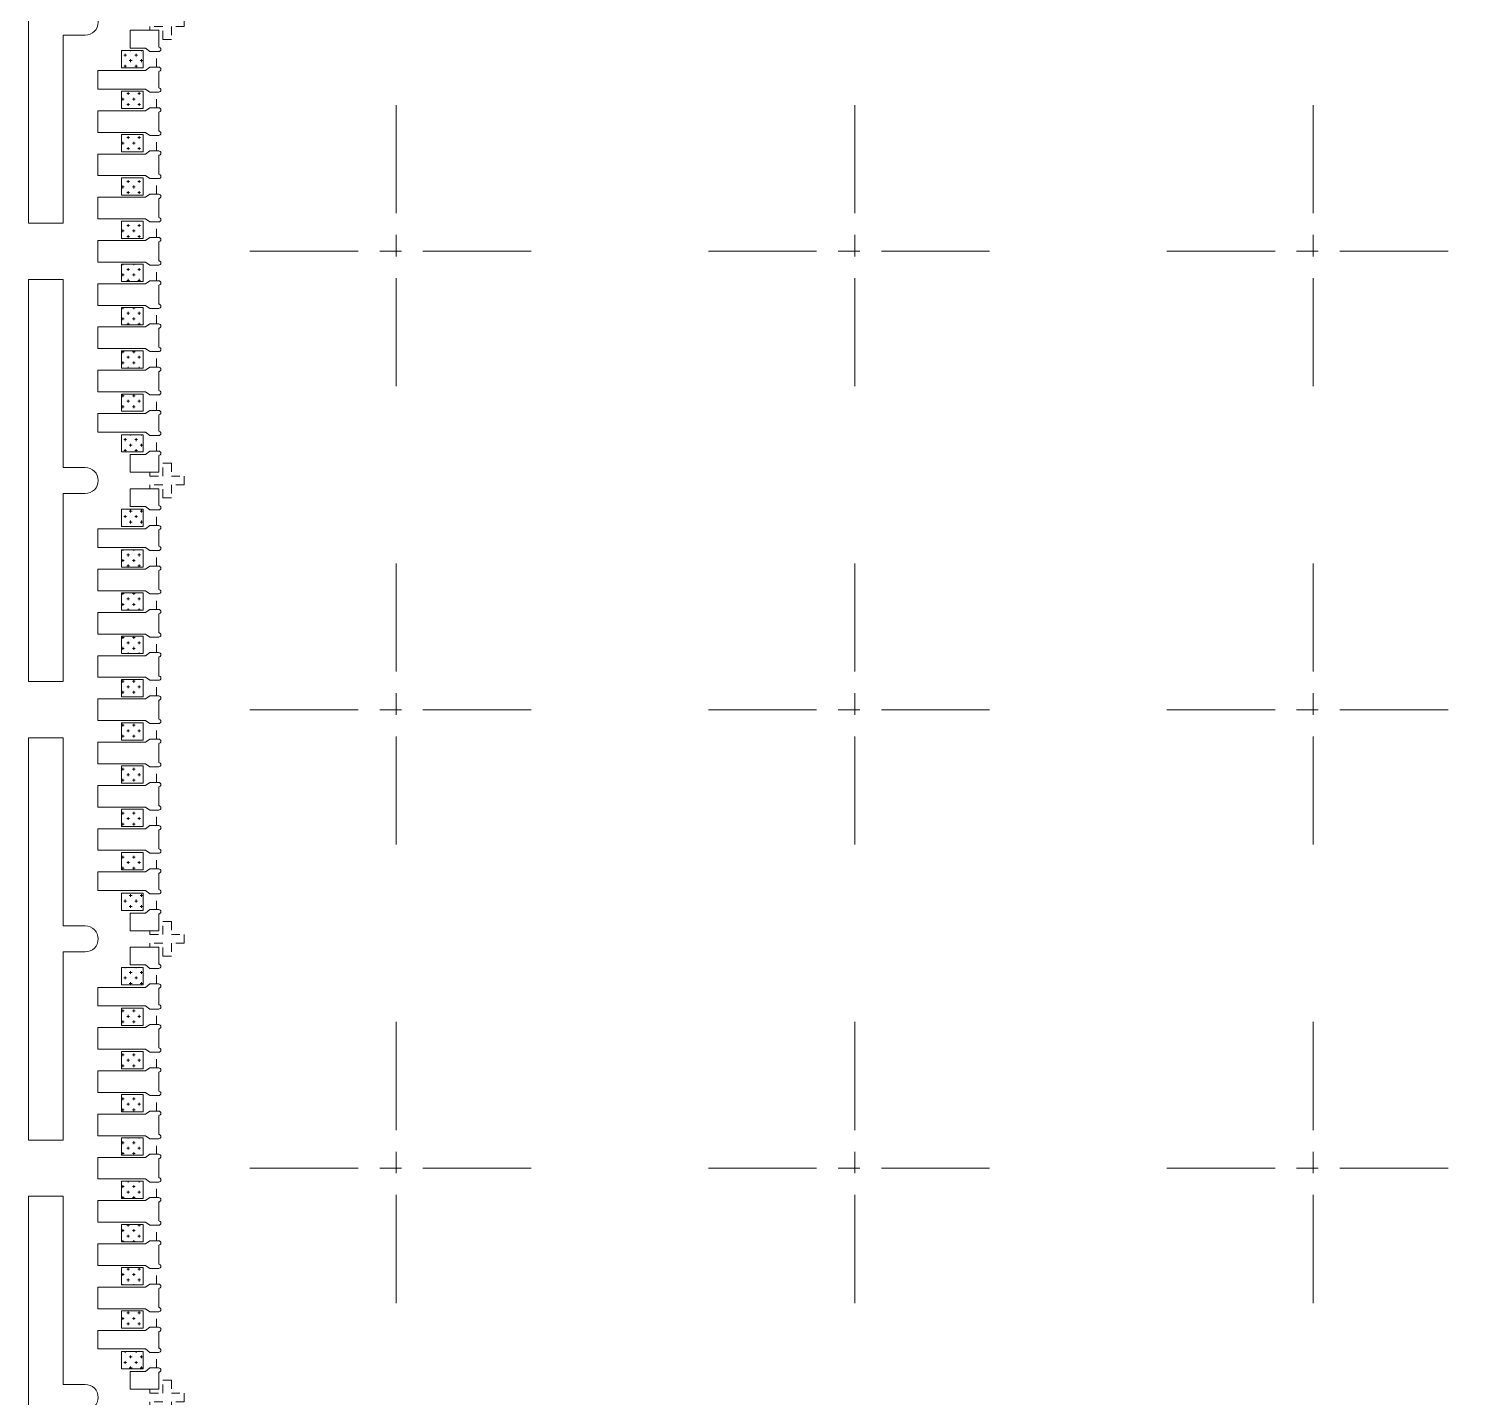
# Model space of a CAD drawing. Header units: millimetres. Extents: x 4859 to 4983, y 1620 to 1771.
# Drawn here: x 4888.8 to 4905.34, y 1725.92 to 1741.75 of the extents above; entities that cross this region are included whole.
import ezdxf

# ---------------------------------------------------------------- set-up
doc = ezdxf.new("R2010")
doc.units = ezdxf.units.MM
doc.linetypes.add('CENTER', pattern=[2, 1.25, -0.25, 0.25, -0.25])
doc.linetypes.add('HIDDEN', pattern=[0.375, 0.25, -0.125])
for name, color, linetype in [('1D', 4, 'Continuous'), ('2D', 4, 'Continuous'), ('PLATING', 3, 'Continuous'), ('中心线', 1, 'CENTER')]:
    doc.layers.add(name, color=color, linetype=linetype)
pattern_1 = [(0, (-4196.66482, -1663.62), (0.0635, 0.0635), [0.03175, -0.09525]), (90, (-4196.64895, -1663.63588), (-0.0635, 0.0635), [0.03175, -0.09525])]
pattern_2 = [(0, (-4198.41482, -1663.62), (0.0635, 0.0635), [0.03175, -0.09525]), (90, (-4198.39895, -1663.63588), (-0.0635, 0.0635), [0.03175, -0.09525])]

msp = doc.modelspace()

# ---------------------------------------------------------------- hatches: boundary and pattern name
at = {"layer": 'PLATING', "lineweight": 5}
h = msp.add_hatch(dxfattribs=at)
h.set_pattern_fill('CROSS', color=3, scale=0.01)
h.set_pattern_definition(pattern_2)
h.paths.add_polyline_path([(4890.1207, 1741.4929), (4890.1207, 1741.2929), (4889.8707, 1741.2929), (4889.8707, 1741.4929)])
h = msp.add_hatch(dxfattribs=at)
h.set_pattern_fill('CROSS', color=3, scale=0.01)
h.set_pattern_definition(pattern_1)
h.paths.add_polyline_path([(4890.1207, 1741.0229), (4890.1207, 1740.8229), (4889.8707, 1740.8229), (4889.8707, 1741.0229)])
h = msp.add_hatch(dxfattribs=at)
h.set_pattern_fill('CROSS', color=3, scale=0.01)
h.set_pattern_definition(pattern_1)
h.paths.add_polyline_path([(4890.1207, 1740.5229), (4890.1207, 1740.3229), (4889.8707, 1740.3229), (4889.8707, 1740.5229)])
h = msp.add_hatch(dxfattribs=at)
h.set_pattern_fill('CROSS', color=3, scale=0.01)
h.set_pattern_definition(pattern_1)
h.paths.add_polyline_path([(4890.1207, 1740.0229), (4890.1207, 1739.8229), (4889.8707, 1739.8229), (4889.8707, 1740.0229)])
h = msp.add_hatch(dxfattribs=at)
h.set_pattern_fill('CROSS', color=3, scale=0.01)
h.set_pattern_definition(pattern_1)
h.paths.add_polyline_path([(4890.1207, 1739.5229), (4890.1207, 1739.3229), (4889.8707, 1739.3229), (4889.8707, 1739.5229)])
h = msp.add_hatch(dxfattribs=at)
h.set_pattern_fill('CROSS', color=3, scale=0.01)
h.set_pattern_definition(pattern_1)
h.paths.add_polyline_path([(4890.1207, 1739.0229), (4890.1207, 1738.8229), (4889.8707, 1738.8229), (4889.8707, 1739.0229)])
h = msp.add_hatch(dxfattribs=at)
h.set_pattern_fill('CROSS', color=3, scale=0.01)
h.set_pattern_definition(pattern_1)
h.paths.add_polyline_path([(4890.1207, 1738.5229), (4890.1207, 1738.3229), (4889.8707, 1738.3229), (4889.8707, 1738.5229)])
h = msp.add_hatch(dxfattribs=at)
h.set_pattern_fill('CROSS', color=3, scale=0.01)
h.set_pattern_definition(pattern_1)
h.paths.add_polyline_path([(4890.1207, 1738.0229), (4890.1207, 1737.8229), (4889.8707, 1737.8229), (4889.8707, 1738.0229)])
h = msp.add_hatch(dxfattribs=at)
h.set_pattern_fill('CROSS', color=3, scale=0.01)
h.set_pattern_definition(pattern_1)
h.paths.add_polyline_path([(4890.1207, 1737.5229), (4890.1207, 1737.3229), (4889.8707, 1737.3229), (4889.8707, 1737.5229)])
h = msp.add_hatch(dxfattribs=at)
h.set_pattern_fill('CROSS', color=3, scale=0.01)
h.set_pattern_definition(pattern_2)
h.paths.add_polyline_path([(4889.8707, 1736.8529), (4889.8707, 1737.0529), (4890.1207, 1737.0529), (4890.1207, 1736.8529)])
h = msp.add_hatch(dxfattribs=at)
h.set_pattern_fill('CROSS', color=3, scale=0.01)
h.set_pattern_definition(pattern_2)
h.paths.add_polyline_path([(4890.1207, 1736.1929), (4890.1207, 1735.9929), (4889.8707, 1735.9929), (4889.8707, 1736.1929)])
h = msp.add_hatch(dxfattribs=at)
h.set_pattern_fill('CROSS', color=3, scale=0.01)
h.set_pattern_definition(pattern_1)
h.paths.add_polyline_path([(4890.1207, 1735.7229), (4890.1207, 1735.5229), (4889.8707, 1735.5229), (4889.8707, 1735.7229)])
h = msp.add_hatch(dxfattribs=at)
h.set_pattern_fill('CROSS', color=3, scale=0.01)
h.set_pattern_definition(pattern_1)
h.paths.add_polyline_path([(4890.1207, 1735.2229), (4890.1207, 1735.0229), (4889.8707, 1735.0229), (4889.8707, 1735.2229)])
h = msp.add_hatch(dxfattribs=at)
h.set_pattern_fill('CROSS', color=3, scale=0.01)
h.set_pattern_definition(pattern_1)
h.paths.add_polyline_path([(4890.1207, 1734.7229), (4890.1207, 1734.5229), (4889.8707, 1734.5229), (4889.8707, 1734.7229)])
h = msp.add_hatch(dxfattribs=at)
h.set_pattern_fill('CROSS', color=3, scale=0.01)
h.set_pattern_definition(pattern_1)
h.paths.add_polyline_path([(4890.1207, 1734.2229), (4890.1207, 1734.0229), (4889.8707, 1734.0229), (4889.8707, 1734.2229)])
h = msp.add_hatch(dxfattribs=at)
h.set_pattern_fill('CROSS', color=3, scale=0.01)
h.set_pattern_definition(pattern_1)
h.paths.add_polyline_path([(4890.1207, 1733.7229), (4890.1207, 1733.5229), (4889.8707, 1733.5229), (4889.8707, 1733.7229)])
h = msp.add_hatch(dxfattribs=at)
h.set_pattern_fill('CROSS', color=3, scale=0.01)
h.set_pattern_definition(pattern_1)
h.paths.add_polyline_path([(4890.1207, 1733.2229), (4890.1207, 1733.0229), (4889.8707, 1733.0229), (4889.8707, 1733.2229)])
h = msp.add_hatch(dxfattribs=at)
h.set_pattern_fill('CROSS', color=3, scale=0.01)
h.set_pattern_definition(pattern_1)
h.paths.add_polyline_path([(4890.1207, 1732.7229), (4890.1207, 1732.5229), (4889.8707, 1732.5229), (4889.8707, 1732.7229)])
h = msp.add_hatch(dxfattribs=at)
h.set_pattern_fill('CROSS', color=3, scale=0.01)
h.set_pattern_definition(pattern_1)
h.paths.add_polyline_path([(4890.1207, 1732.2229), (4890.1207, 1732.0229), (4889.8707, 1732.0229), (4889.8707, 1732.2229)])
h = msp.add_hatch(dxfattribs=at)
h.set_pattern_fill('CROSS', color=3, scale=0.01)
h.set_pattern_definition(pattern_2)
h.paths.add_polyline_path([(4889.8707, 1731.5529), (4889.8707, 1731.7529), (4890.1207, 1731.7529), (4890.1207, 1731.5529)])
h = msp.add_hatch(dxfattribs=at)
h.set_pattern_fill('CROSS', color=3, scale=0.01)
h.set_pattern_definition(pattern_2)
h.paths.add_polyline_path([(4890.1207, 1730.8929), (4890.1207, 1730.6929), (4889.8707, 1730.6929), (4889.8707, 1730.8929)])
h = msp.add_hatch(dxfattribs=at)
h.set_pattern_fill('CROSS', color=3, scale=0.01)
h.set_pattern_definition(pattern_1)
h.paths.add_polyline_path([(4890.1207, 1730.4229), (4890.1207, 1730.2229), (4889.8707, 1730.2229), (4889.8707, 1730.4229)])
h = msp.add_hatch(dxfattribs=at)
h.set_pattern_fill('CROSS', color=3, scale=0.01)
h.set_pattern_definition(pattern_1)
h.paths.add_polyline_path([(4890.1207, 1729.9229), (4890.1207, 1729.7229), (4889.8707, 1729.7229), (4889.8707, 1729.9229)])
h = msp.add_hatch(dxfattribs=at)
h.set_pattern_fill('CROSS', color=3, scale=0.01)
h.set_pattern_definition(pattern_1)
h.paths.add_polyline_path([(4890.1207, 1729.4229), (4890.1207, 1729.2229), (4889.8707, 1729.2229), (4889.8707, 1729.4229)])
h = msp.add_hatch(dxfattribs=at)
h.set_pattern_fill('CROSS', color=3, scale=0.01)
h.set_pattern_definition(pattern_1)
h.paths.add_polyline_path([(4890.1207, 1728.9229), (4890.1207, 1728.7229), (4889.8707, 1728.7229), (4889.8707, 1728.9229)])
h = msp.add_hatch(dxfattribs=at)
h.set_pattern_fill('CROSS', color=3, scale=0.01)
h.set_pattern_definition(pattern_1)
h.paths.add_polyline_path([(4890.1207, 1728.4229), (4890.1207, 1728.2229), (4889.8707, 1728.2229), (4889.8707, 1728.4229)])
h = msp.add_hatch(dxfattribs=at)
h.set_pattern_fill('CROSS', color=3, scale=0.01)
h.set_pattern_definition(pattern_1)
h.paths.add_polyline_path([(4890.1207, 1727.9229), (4890.1207, 1727.7229), (4889.8707, 1727.7229), (4889.8707, 1727.9229)])
h = msp.add_hatch(dxfattribs=at)
h.set_pattern_fill('CROSS', color=3, scale=0.01)
h.set_pattern_definition(pattern_1)
h.paths.add_polyline_path([(4890.1207, 1727.4229), (4890.1207, 1727.2229), (4889.8707, 1727.2229), (4889.8707, 1727.4229)])
h = msp.add_hatch(dxfattribs=at)
h.set_pattern_fill('CROSS', color=3, scale=0.01)
h.set_pattern_definition(pattern_1)
h.paths.add_polyline_path([(4890.1207, 1726.9229), (4890.1207, 1726.7229), (4889.8707, 1726.7229), (4889.8707, 1726.9229)])
h = msp.add_hatch(dxfattribs=at)
h.set_pattern_fill('CROSS', color=3, scale=0.01)
h.set_pattern_definition(pattern_2)
h.paths.add_polyline_path([(4889.8707, 1726.2529), (4889.8707, 1726.4529), (4890.1207, 1726.4529), (4890.1207, 1726.2529)])

# ---------------------------------------------------------------- linework, layer by layer
at = {"lineweight": 5}
for p, q in [((4889.9707, 1741.7279), (4889.9707, 1741.5229)), ((4890.1457, 1741.5229), (4889.9707, 1741.5229)), ((4890.1957, 1741.4829), (4890.1457, 1741.5229)), ((4890.3007, 1741.4829), (4890.1957, 1741.4829)), ((4889.5957, 1741.2629), (4889.5957, 1741.0479)), ((4890.1457, 1741.2629), (4889.5957, 1741.2629)), ((4890.1957, 1741.3029), (4890.1457, 1741.2629)), ((4890.3007, 1741.3029), (4890.1957, 1741.3029)), ((4890.1457, 1741.0479), (4889.5957, 1741.0479)), ((4890.1957, 1741.0129), (4890.1457, 1741.0479)), ((4890.3007, 1741.0129), (4890.1957, 1741.0129)), ((4889.5957, 1740.7979), (4889.5957, 1740.5479)), ((4890.1457, 1740.7979), (4889.5957, 1740.7979)), ((4890.1957, 1740.8329), (4890.1457, 1740.7979)), ((4890.3007, 1740.8329), (4890.1957, 1740.8329)), ((4890.1457, 1740.5479), (4889.5957, 1740.5479)), ((4890.1957, 1740.5129), (4890.1457, 1740.5479)), ((4890.3007, 1740.5129), (4890.1957, 1740.5129)), ((4889.5957, 1740.2979), (4889.5957, 1740.0479)), ((4890.1457, 1740.2979), (4889.5957, 1740.2979)), ((4890.1957, 1740.3329), (4890.1457, 1740.2979)), ((4890.3007, 1740.3329), (4890.1957, 1740.3329)), ((4890.1457, 1740.0479), (4889.5957, 1740.0479)), ((4890.1957, 1740.0129), (4890.1457, 1740.0479)), ((4890.3007, 1740.0129), (4890.1957, 1740.0129)), ((4889.5957, 1739.7979), (4889.5957, 1739.5479)), ((4890.1457, 1739.7979), (4889.5957, 1739.7979)), ((4890.1957, 1739.8329), (4890.1457, 1739.7979)), ((4890.3007, 1739.8329), (4890.1957, 1739.8329)), ((4890.1457, 1739.5479), (4889.5957, 1739.5479)), ((4890.1957, 1739.5129), (4890.1457, 1739.5479)), ((4890.3007, 1739.5129), (4890.1957, 1739.5129)), ((4889.5957, 1739.2979), (4889.5957, 1739.0479)), ((4890.1457, 1739.2979), (4889.5957, 1739.2979)), ((4890.1957, 1739.3329), (4890.1457, 1739.2979)), ((4890.3007, 1739.3329), (4890.1957, 1739.3329)), ((4890.1457, 1739.0479), (4889.5957, 1739.0479)), ((4890.1957, 1739.0129), (4890.1457, 1739.0479)), ((4890.3007, 1739.0129), (4890.1957, 1739.0129)), ((4889.5957, 1738.7979), (4889.5957, 1738.5479)), ((4890.1457, 1738.7979), (4889.5957, 1738.7979)), ((4890.1957, 1738.8329), (4890.1457, 1738.7979)), ((4890.3007, 1738.8329), (4890.1957, 1738.8329)), ((4890.1457, 1738.5479), (4889.5957, 1738.5479)), ((4890.1957, 1738.5129), (4890.1457, 1738.5479)), ((4890.3007, 1738.5129), (4890.1957, 1738.5129)), ((4889.5957, 1738.2979), (4889.5957, 1738.0479)), ((4890.1457, 1738.2979), (4889.5957, 1738.2979)), ((4890.1957, 1738.3329), (4890.1457, 1738.2979)), ((4890.3007, 1738.3329), (4890.1957, 1738.3329)), ((4890.1457, 1738.0479), (4889.5957, 1738.0479)), ((4890.1957, 1738.0129), (4890.1457, 1738.0479)), ((4890.3007, 1738.0129), (4890.1957, 1738.0129)), ((4889.5957, 1737.7979), (4889.5957, 1737.5479)), ((4890.1457, 1737.7979), (4889.5957, 1737.7979)), ((4890.1957, 1737.8329), (4890.1457, 1737.7979)), ((4890.3007, 1737.8329), (4890.1957, 1737.8329)), ((4890.1457, 1737.5479), (4889.5957, 1737.5479)), ((4890.1957, 1737.5129), (4890.1457, 1737.5479)), ((4890.3007, 1737.5129), (4890.1957, 1737.5129)), ((4889.5957, 1737.2979), (4889.5957, 1737.0829)), ((4890.1457, 1737.2979), (4889.5957, 1737.2979)), ((4890.1957, 1737.3329), (4890.1457, 1737.2979)), ((4890.3007, 1737.3329), (4890.1957, 1737.3329)), ((4890.1457, 1737.0829), (4889.5957, 1737.0829)), ((4890.1957, 1737.0429), (4890.1457, 1737.0829)), ((4890.3007, 1737.0429), (4890.1957, 1737.0429)), ((4889.9707, 1736.6179), (4889.9707, 1736.8229)), ((4890.1457, 1736.8229), (4889.9707, 1736.8229)), ((4890.1957, 1736.8629), (4890.1457, 1736.8229)), ((4890.3007, 1736.8629), (4890.1957, 1736.8629)), ((4889.9707, 1736.4279), (4889.9707, 1736.2229)), ((4890.1457, 1736.2229), (4889.9707, 1736.2229)), ((4890.1957, 1736.1829), (4890.1457, 1736.2229)), ((4890.3007, 1736.1829), (4890.1957, 1736.1829)), ((4889.5957, 1735.9629), (4889.5957, 1735.7479)), ((4890.1457, 1735.9629), (4889.5957, 1735.9629)), ((4890.1957, 1736.0029), (4890.1457, 1735.9629)), ((4890.3007, 1736.0029), (4890.1957, 1736.0029)), ((4890.1457, 1735.7479), (4889.5957, 1735.7479)), ((4890.1957, 1735.7129), (4890.1457, 1735.7479)), ((4890.3007, 1735.7129), (4890.1957, 1735.7129)), ((4889.5957, 1735.4979), (4889.5957, 1735.2479)), ((4890.1457, 1735.4979), (4889.5957, 1735.4979)), ((4890.1957, 1735.5329), (4890.1457, 1735.4979)), ((4890.3007, 1735.5329), (4890.1957, 1735.5329)), ((4890.1457, 1735.2479), (4889.5957, 1735.2479)), ((4890.1957, 1735.2129), (4890.1457, 1735.2479)), ((4890.3007, 1735.2129), (4890.1957, 1735.2129)), ((4889.5957, 1734.9979), (4889.5957, 1734.7479)), ((4890.1457, 1734.9979), (4889.5957, 1734.9979)), ((4890.1957, 1735.0329), (4890.1457, 1734.9979)), ((4890.3007, 1735.0329), (4890.1957, 1735.0329)), ((4890.1457, 1734.7479), (4889.5957, 1734.7479)), ((4890.1957, 1734.7129), (4890.1457, 1734.7479)), ((4890.3007, 1734.7129), (4890.1957, 1734.7129)), ((4889.5957, 1734.4979), (4889.5957, 1734.2479)), ((4890.1457, 1734.4979), (4889.5957, 1734.4979)), ((4890.1957, 1734.5329), (4890.1457, 1734.4979)), ((4890.3007, 1734.5329), (4890.1957, 1734.5329)), ((4890.1457, 1734.2479), (4889.5957, 1734.2479)), ((4890.1957, 1734.2129), (4890.1457, 1734.2479)), ((4890.3007, 1734.2129), (4890.1957, 1734.2129)), ((4889.5957, 1733.9979), (4889.5957, 1733.7479)), ((4890.1457, 1733.9979), (4889.5957, 1733.9979)), ((4890.1957, 1734.0329), (4890.1457, 1733.9979)), ((4890.3007, 1734.0329), (4890.1957, 1734.0329)), ((4890.1457, 1733.7479), (4889.5957, 1733.7479)), ((4890.1957, 1733.7129), (4890.1457, 1733.7479)), ((4890.3007, 1733.7129), (4890.1957, 1733.7129)), ((4889.5957, 1733.4979), (4889.5957, 1733.2479)), ((4890.1457, 1733.4979), (4889.5957, 1733.4979)), ((4890.1957, 1733.5329), (4890.1457, 1733.4979)), ((4890.3007, 1733.5329), (4890.1957, 1733.5329)), ((4890.1457, 1733.2479), (4889.5957, 1733.2479)), ((4890.1957, 1733.2129), (4890.1457, 1733.2479)), ((4890.3007, 1733.2129), (4890.1957, 1733.2129)), ((4889.5957, 1732.9979), (4889.5957, 1732.7479)), ((4890.1457, 1732.9979), (4889.5957, 1732.9979)), ((4890.1957, 1733.0329), (4890.1457, 1732.9979)), ((4890.3007, 1733.0329), (4890.1957, 1733.0329)), ((4890.1457, 1732.7479), (4889.5957, 1732.7479)), ((4890.1957, 1732.7129), (4890.1457, 1732.7479)), ((4890.3007, 1732.7129), (4890.1957, 1732.7129)), ((4889.5957, 1732.4979), (4889.5957, 1732.2479)), ((4890.1457, 1732.4979), (4889.5957, 1732.4979)), ((4890.1957, 1732.5329), (4890.1457, 1732.4979)), ((4890.3007, 1732.5329), (4890.1957, 1732.5329)), ((4890.1457, 1732.2479), (4889.5957, 1732.2479)), ((4890.1957, 1732.2129), (4890.1457, 1732.2479)), ((4890.3007, 1732.2129), (4890.1957, 1732.2129)), ((4889.5957, 1731.9979), (4889.5957, 1731.7829)), ((4890.1457, 1731.9979), (4889.5957, 1731.9979)), ((4890.1957, 1732.0329), (4890.1457, 1731.9979)), ((4890.3007, 1732.0329), (4890.1957, 1732.0329)), ((4890.1457, 1731.7829), (4889.5957, 1731.7829)), ((4890.1957, 1731.7429), (4890.1457, 1731.7829)), ((4890.3007, 1731.7429), (4890.1957, 1731.7429)), ((4889.9707, 1731.3179), (4889.9707, 1731.5229)), ((4890.1457, 1731.5229), (4889.9707, 1731.5229)), ((4890.1957, 1731.5629), (4890.1457, 1731.5229)), ((4890.3007, 1731.5629), (4890.1957, 1731.5629)), ((4889.9707, 1731.1279), (4889.9707, 1730.9229)), ((4890.1457, 1730.9229), (4889.9707, 1730.9229)), ((4890.1957, 1730.8829), (4890.1457, 1730.9229)), ((4890.3007, 1730.8829), (4890.1957, 1730.8829)), ((4889.5957, 1730.6629), (4889.5957, 1730.4479)), ((4890.1457, 1730.6629), (4889.5957, 1730.6629)), ((4890.1957, 1730.7029), (4890.1457, 1730.6629)), ((4890.3007, 1730.7029), (4890.1957, 1730.7029)), ((4890.1457, 1730.4479), (4889.5957, 1730.4479)), ((4890.1957, 1730.4129), (4890.1457, 1730.4479)), ((4890.3007, 1730.4129), (4890.1957, 1730.4129)), ((4889.5957, 1730.1979), (4889.5957, 1729.9479)), ((4890.1457, 1730.1979), (4889.5957, 1730.1979)), ((4890.1957, 1730.2329), (4890.1457, 1730.1979)), ((4890.3007, 1730.2329), (4890.1957, 1730.2329)), ((4890.1457, 1729.9479), (4889.5957, 1729.9479)), ((4890.1957, 1729.9129), (4890.1457, 1729.9479)), ((4890.3007, 1729.9129), (4890.1957, 1729.9129)), ((4889.5957, 1729.6979), (4889.5957, 1729.4479)), ((4890.1457, 1729.6979), (4889.5957, 1729.6979)), ((4890.1957, 1729.7329), (4890.1457, 1729.6979)), ((4890.3007, 1729.7329), (4890.1957, 1729.7329)), ((4890.1457, 1729.4479), (4889.5957, 1729.4479)), ((4890.1957, 1729.4129), (4890.1457, 1729.4479)), ((4890.3007, 1729.4129), (4890.1957, 1729.4129)), ((4889.5957, 1729.1979), (4889.5957, 1728.9479)), ((4890.1457, 1729.1979), (4889.5957, 1729.1979)), ((4890.1957, 1729.2329), (4890.1457, 1729.1979)), ((4890.3007, 1729.2329), (4890.1957, 1729.2329)), ((4890.1457, 1728.9479), (4889.5957, 1728.9479)), ((4890.1957, 1728.9129), (4890.1457, 1728.9479)), ((4890.3007, 1728.9129), (4890.1957, 1728.9129)), ((4889.5957, 1728.6979), (4889.5957, 1728.4479)), ((4890.1457, 1728.6979), (4889.5957, 1728.6979)), ((4890.1957, 1728.7329), (4890.1457, 1728.6979)), ((4890.3007, 1728.7329), (4890.1957, 1728.7329)), ((4890.1457, 1728.4479), (4889.5957, 1728.4479)), ((4890.1957, 1728.4129), (4890.1457, 1728.4479)), ((4890.3007, 1728.4129), (4890.1957, 1728.4129)), ((4889.5957, 1728.1979), (4889.5957, 1727.9479)), ((4890.1457, 1728.1979), (4889.5957, 1728.1979)), ((4890.1957, 1728.2329), (4890.1457, 1728.1979)), ((4890.3007, 1728.2329), (4890.1957, 1728.2329)), ((4890.1457, 1727.9479), (4889.5957, 1727.9479)), ((4890.1957, 1727.9129), (4890.1457, 1727.9479)), ((4890.3007, 1727.9129), (4890.1957, 1727.9129)), ((4889.5957, 1727.6979), (4889.5957, 1727.4479)), ((4890.1457, 1727.6979), (4889.5957, 1727.6979)), ((4890.1957, 1727.7329), (4890.1457, 1727.6979)), ((4890.3007, 1727.7329), (4890.1957, 1727.7329)), ((4890.1457, 1727.4479), (4889.5957, 1727.4479)), ((4890.1957, 1727.4129), (4890.1457, 1727.4479)), ((4890.3007, 1727.4129), (4890.1957, 1727.4129)), ((4889.5957, 1727.1979), (4889.5957, 1726.9479)), ((4890.1457, 1727.1979), (4889.5957, 1727.1979)), ((4890.1957, 1727.2329), (4890.1457, 1727.1979)), ((4890.3007, 1727.2329), (4890.1957, 1727.2329)), ((4890.1457, 1726.9479), (4889.5957, 1726.9479)), ((4890.1957, 1726.9129), (4890.1457, 1726.9479)), ((4890.3007, 1726.9129), (4890.1957, 1726.9129)), ((4889.5957, 1726.6979), (4889.5957, 1726.4829)), ((4890.1457, 1726.6979), (4889.5957, 1726.6979)), ((4890.1957, 1726.7329), (4890.1457, 1726.6979)), ((4890.3007, 1726.7329), (4890.1957, 1726.7329)), ((4890.1457, 1726.4829), (4889.5957, 1726.4829)), ((4890.1957, 1726.4429), (4890.1457, 1726.4829)), ((4890.3007, 1726.4429), (4890.1957, 1726.4429)), ((4889.9707, 1726.0179), (4889.9707, 1726.2229)), ((4890.1457, 1726.2229), (4889.9707, 1726.2229)), ((4890.1957, 1726.2629), (4890.1457, 1726.2229)), ((4890.3007, 1726.2629), (4890.1957, 1726.2629))]:
    msp.add_line(p, q, dxfattribs=at)
for points in [[(4889.4507, 1741.6729, 1), (4889.4507, 1741.9729), (4889.1957, 1741.9729), (4889.1957, 1744.1479), (4888.7957, 1744.1479), (4888.7957, 1739.4979), (4889.1957, 1739.4979), (4889.1957, 1741.6729)], [(4889.4507, 1736.3729, 1), (4889.4507, 1736.6729), (4889.1957, 1736.6729), (4889.1957, 1738.8479), (4888.7957, 1738.8479), (4888.7957, 1734.1979), (4889.1957, 1734.1979), (4889.1957, 1736.3729)], [(4889.4507, 1731.0729, 1), (4889.4507, 1731.3729), (4889.1957, 1731.3729), (4889.1957, 1733.5479), (4888.7957, 1733.5479), (4888.7957, 1728.8979), (4889.1957, 1728.8979), (4889.1957, 1731.0729)], [(4889.4507, 1725.7729, 1), (4889.4507, 1726.0729), (4889.1957, 1726.0729), (4889.1957, 1728.2479), (4888.7957, 1728.2479), (4888.7957, 1723.5979), (4889.1957, 1723.5979), (4889.1957, 1725.7729)]]:
    msp.add_lwpolyline(points, format="xyb", close=True, dxfattribs=at)
for points in [[(4890.3007, 1741.5329), (4890.3007, 1741.7279), (4889.9707, 1741.7279)], [(4890.3007, 1741.0629), (4890.3007, 1741.2529)], [(4890.3007, 1740.5629), (4890.3007, 1740.7829)], [(4890.3007, 1740.0629), (4890.3007, 1740.2829)], [(4890.3007, 1739.5629), (4890.3007, 1739.7829)], [(4890.3007, 1739.0629), (4890.3007, 1739.2829)], [(4890.3007, 1738.5629), (4890.3007, 1738.7829)], [(4890.3007, 1738.0629), (4890.3007, 1738.2829)], [(4890.3007, 1737.5629), (4890.3007, 1737.7829)], [(4890.3007, 1737.0929), (4890.3007, 1737.2829)], [(4889.9707, 1736.6179), (4890.3007, 1736.6179), (4890.3007, 1736.8129)], [(4890.3007, 1736.2329), (4890.3007, 1736.4279), (4889.9707, 1736.4279)], [(4890.3007, 1735.7629), (4890.3007, 1735.9529)], [(4890.3007, 1735.2629), (4890.3007, 1735.4829)], [(4890.3007, 1734.7629), (4890.3007, 1734.9829)], [(4890.3007, 1734.2629), (4890.3007, 1734.4829)], [(4890.3007, 1733.7629), (4890.3007, 1733.9829)], [(4890.3007, 1733.2629), (4890.3007, 1733.4829)], [(4890.3007, 1732.7629), (4890.3007, 1732.9829)], [(4890.3007, 1732.2629), (4890.3007, 1732.4829)], [(4890.3007, 1731.7929), (4890.3007, 1731.9829)], [(4889.9707, 1731.3179), (4890.3007, 1731.3179), (4890.3007, 1731.5129)], [(4890.3007, 1730.9329), (4890.3007, 1731.1279), (4889.9707, 1731.1279)], [(4890.3007, 1730.4629), (4890.3007, 1730.6529)], [(4890.3007, 1729.9629), (4890.3007, 1730.1829)], [(4890.3007, 1729.4629), (4890.3007, 1729.6829)], [(4890.3007, 1728.9629), (4890.3007, 1729.1829)], [(4890.3007, 1728.4629), (4890.3007, 1728.6829)], [(4890.3007, 1727.9629), (4890.3007, 1728.1829)], [(4890.3007, 1727.4629), (4890.3007, 1727.6829)], [(4890.3007, 1726.9629), (4890.3007, 1727.1829)], [(4890.3007, 1726.4929), (4890.3007, 1726.6829)], [(4889.9707, 1726.0179), (4890.3007, 1726.0179), (4890.3007, 1726.2129)]]:
    msp.add_lwpolyline(points, dxfattribs=at)
for centre in [(4890.3007, 1741.5079), (4890.3007, 1741.2779), (4890.3007, 1741.0379), (4890.3007, 1740.8079), (4890.3007, 1740.5379), (4890.3007, 1740.3079), (4890.3007, 1740.0379), (4890.3007, 1739.8079), (4890.3007, 1739.5379), (4890.3007, 1739.3079), (4890.3007, 1739.0379), (4890.3007, 1738.8079), (4890.3007, 1738.5379), (4890.3007, 1738.3079), (4890.3007, 1738.0379), (4890.3007, 1737.8079), (4890.3007, 1737.5379), (4890.3007, 1737.3079), (4890.3007, 1737.0679), (4890.3007, 1736.8379), (4890.3007, 1736.2079), (4890.3007, 1735.9779), (4890.3007, 1735.7379), (4890.3007, 1735.5079), (4890.3007, 1735.2379), (4890.3007, 1735.0079), (4890.3007, 1734.7379), (4890.3007, 1734.5079), (4890.3007, 1734.2379), (4890.3007, 1734.0079), (4890.3007, 1733.7379), (4890.3007, 1733.5079), (4890.3007, 1733.2379), (4890.3007, 1733.0079), (4890.3007, 1732.7379), (4890.3007, 1732.5079), (4890.3007, 1732.2379), (4890.3007, 1732.0079), (4890.3007, 1731.7679), (4890.3007, 1731.5379), (4890.3007, 1730.9079), (4890.3007, 1730.6779), (4890.3007, 1730.4379), (4890.3007, 1730.2079), (4890.3007, 1729.9379), (4890.3007, 1729.7079), (4890.3007, 1729.4379), (4890.3007, 1729.2079), (4890.3007, 1728.9379), (4890.3007, 1728.7079), (4890.3007, 1728.4379), (4890.3007, 1728.2079), (4890.3007, 1727.9379), (4890.3007, 1727.7079), (4890.3007, 1727.4379), (4890.3007, 1727.2079), (4890.3007, 1726.9379), (4890.3007, 1726.7079), (4890.3007, 1726.4679), (4890.3007, 1726.2379)]:
    msp.add_arc(centre, 0.025, 270, 90, dxfattribs=at)
at = {"layer": '1D', "color": 4, "linetype": 'HIDDEN', "lineweight": 5, "ltscale": 0.3}
for points in [[(4890.2757, 1741.3029), (4890.2757, 1741.4829)], [(4890.2757, 1740.8329), (4890.2757, 1741.0129)], [(4890.2757, 1740.3329), (4890.2757, 1740.5129)], [(4890.2757, 1739.8329), (4890.2757, 1740.0129)], [(4890.2757, 1739.3329), (4890.2757, 1739.5129)], [(4890.2757, 1738.8329), (4890.2757, 1739.0129)], [(4890.2757, 1738.3329), (4890.2757, 1738.5129)], [(4890.2757, 1737.8329), (4890.2757, 1738.0129)], [(4890.2757, 1737.3329), (4890.2757, 1737.5129)], [(4890.2757, 1736.8629), (4890.2757, 1737.0429)], [(4890.2757, 1736.0029), (4890.2757, 1736.1829)], [(4890.2757, 1735.5329), (4890.2757, 1735.7129)], [(4890.2757, 1735.0329), (4890.2757, 1735.2129)], [(4890.2757, 1734.5329), (4890.2757, 1734.7129)], [(4890.2757, 1734.0329), (4890.2757, 1734.2129)], [(4890.2757, 1733.5329), (4890.2757, 1733.7129)], [(4890.2757, 1733.0329), (4890.2757, 1733.2129)], [(4890.2757, 1732.5329), (4890.2757, 1732.7129)], [(4890.2757, 1732.0329), (4890.2757, 1732.2129)], [(4890.2757, 1731.5629), (4890.2757, 1731.7429)], [(4890.2757, 1730.7029), (4890.2757, 1730.8829)], [(4890.2757, 1730.2329), (4890.2757, 1730.4129)], [(4890.2757, 1729.7329), (4890.2757, 1729.9129)], [(4890.2757, 1729.2329), (4890.2757, 1729.4129)], [(4890.2757, 1728.7329), (4890.2757, 1728.9129)], [(4890.2757, 1728.2329), (4890.2757, 1728.4129)], [(4890.2757, 1727.7329), (4890.2757, 1727.9129)], [(4890.2757, 1727.2329), (4890.2757, 1727.4129)], [(4890.2757, 1726.7329), (4890.2757, 1726.9129)], [(4890.2757, 1726.2629), (4890.2757, 1726.4429)]]:
    msp.add_lwpolyline(points, dxfattribs=at)
at = {"layer": '2D', "color": 4, "linetype": 'HIDDEN', "lineweight": 5, "ltscale": 0.3}
for points in [[(4890.1957, 1741.9179), (4890.1957, 1741.8729), (4890.3457, 1741.8729), (4890.3457, 1742.0229), (4890.4457, 1742.0229), (4890.4457, 1741.8729), (4890.5957, 1741.8729), (4890.5957, 1741.7729), (4890.4457, 1741.7729), (4890.4457, 1741.6229), (4890.3457, 1741.6229), (4890.3457, 1741.7729), (4890.1957, 1741.7729), (4890.1957, 1741.7279)], [(4890.1957, 1736.6179), (4890.1957, 1736.5729), (4890.3457, 1736.5729), (4890.3457, 1736.7229), (4890.4457, 1736.7229), (4890.4457, 1736.5729), (4890.5957, 1736.5729), (4890.5957, 1736.4729), (4890.4457, 1736.4729), (4890.4457, 1736.3229), (4890.3457, 1736.3229), (4890.3457, 1736.4729), (4890.1957, 1736.4729), (4890.1957, 1736.4279)], [(4890.1957, 1731.3179), (4890.1957, 1731.2729), (4890.3457, 1731.2729), (4890.3457, 1731.4229), (4890.4457, 1731.4229), (4890.4457, 1731.2729), (4890.5957, 1731.2729), (4890.5957, 1731.1729), (4890.4457, 1731.1729), (4890.4457, 1731.0229), (4890.3457, 1731.0229), (4890.3457, 1731.1729), (4890.1957, 1731.1729), (4890.1957, 1731.1279)], [(4890.1957, 1726.0179), (4890.1957, 1725.9729), (4890.3457, 1725.9729), (4890.3457, 1726.1229), (4890.4457, 1726.1229), (4890.4457, 1725.9729), (4890.5957, 1725.9729), (4890.5957, 1725.8729), (4890.4457, 1725.8729), (4890.4457, 1725.7229), (4890.3457, 1725.7229), (4890.3457, 1725.8729), (4890.1957, 1725.8729), (4890.1957, 1725.8279)]]:
    msp.add_lwpolyline(points, dxfattribs=at)
at = {"layer": 'PLATING', "lineweight": 5}
for points in [[(4890.1207, 1741.4929), (4890.1207, 1741.2929), (4889.8707, 1741.2929), (4889.8707, 1741.4929)], [(4890.1207, 1740.8229), (4890.1207, 1741.0229), (4889.8707, 1741.0229), (4889.8707, 1740.8229)], [(4890.1207, 1740.3229), (4890.1207, 1740.5229), (4889.8707, 1740.5229), (4889.8707, 1740.3229)], [(4890.1207, 1739.8229), (4890.1207, 1740.0229), (4889.8707, 1740.0229), (4889.8707, 1739.8229)], [(4890.1207, 1739.3229), (4890.1207, 1739.5229), (4889.8707, 1739.5229), (4889.8707, 1739.3229)], [(4890.1207, 1738.8229), (4890.1207, 1739.0229), (4889.8707, 1739.0229), (4889.8707, 1738.8229)], [(4890.1207, 1738.3229), (4890.1207, 1738.5229), (4889.8707, 1738.5229), (4889.8707, 1738.3229)], [(4890.1207, 1737.8229), (4890.1207, 1738.0229), (4889.8707, 1738.0229), (4889.8707, 1737.8229)], [(4890.1207, 1737.3229), (4890.1207, 1737.5229), (4889.8707, 1737.5229), (4889.8707, 1737.3229)], [(4890.1207, 1736.8529), (4890.1207, 1737.0529), (4889.8707, 1737.0529), (4889.8707, 1736.8529)], [(4890.1207, 1736.1929), (4890.1207, 1735.9929), (4889.8707, 1735.9929), (4889.8707, 1736.1929)], [(4890.1207, 1735.5229), (4890.1207, 1735.7229), (4889.8707, 1735.7229), (4889.8707, 1735.5229)], [(4890.1207, 1735.0229), (4890.1207, 1735.2229), (4889.8707, 1735.2229), (4889.8707, 1735.0229)], [(4890.1207, 1734.5229), (4890.1207, 1734.7229), (4889.8707, 1734.7229), (4889.8707, 1734.5229)], [(4890.1207, 1734.0229), (4890.1207, 1734.2229), (4889.8707, 1734.2229), (4889.8707, 1734.0229)], [(4890.1207, 1733.5229), (4890.1207, 1733.7229), (4889.8707, 1733.7229), (4889.8707, 1733.5229)], [(4890.1207, 1733.0229), (4890.1207, 1733.2229), (4889.8707, 1733.2229), (4889.8707, 1733.0229)], [(4890.1207, 1732.5229), (4890.1207, 1732.7229), (4889.8707, 1732.7229), (4889.8707, 1732.5229)], [(4890.1207, 1732.0229), (4890.1207, 1732.2229), (4889.8707, 1732.2229), (4889.8707, 1732.0229)], [(4890.1207, 1731.5529), (4890.1207, 1731.7529), (4889.8707, 1731.7529), (4889.8707, 1731.5529)], [(4890.1207, 1730.8929), (4890.1207, 1730.6929), (4889.8707, 1730.6929), (4889.8707, 1730.8929)], [(4890.1207, 1730.2229), (4890.1207, 1730.4229), (4889.8707, 1730.4229), (4889.8707, 1730.2229)], [(4890.1207, 1729.7229), (4890.1207, 1729.9229), (4889.8707, 1729.9229), (4889.8707, 1729.7229)], [(4890.1207, 1729.2229), (4890.1207, 1729.4229), (4889.8707, 1729.4229), (4889.8707, 1729.2229)], [(4890.1207, 1728.7229), (4890.1207, 1728.9229), (4889.8707, 1728.9229), (4889.8707, 1728.7229)], [(4890.1207, 1728.2229), (4890.1207, 1728.4229), (4889.8707, 1728.4229), (4889.8707, 1728.2229)], [(4890.1207, 1727.7229), (4890.1207, 1727.9229), (4889.8707, 1727.9229), (4889.8707, 1727.7229)], [(4890.1207, 1727.2229), (4890.1207, 1727.4229), (4889.8707, 1727.4229), (4889.8707, 1727.2229)], [(4890.1207, 1726.7229), (4890.1207, 1726.9229), (4889.8707, 1726.9229), (4889.8707, 1726.7229)], [(4890.1207, 1726.2529), (4890.1207, 1726.4529), (4889.8707, 1726.4529), (4889.8707, 1726.2529)]]:
    msp.add_lwpolyline(points, close=True, dxfattribs=at)
at = {"layer": '中心线', "linetype": 'CENTER', "lineweight": 5}
for p, q in [((4893.0457, 1740.8636), (4893.0457, 1737.4821)), ((4898.3457, 1740.8636), (4898.3457, 1737.4821)), ((4903.6457, 1740.8636), (4903.6457, 1737.4821)), ((4891.3549, 1739.1729), (4894.7364, 1739.1729)), ((4896.6549, 1739.1729), (4900.0364, 1739.1729)), ((4901.9549, 1739.1729), (4905.3364, 1739.1729)), ((4893.0457, 1735.5636), (4893.0457, 1732.1821)), ((4898.3457, 1735.5636), (4898.3457, 1732.1821)), ((4903.6457, 1735.5636), (4903.6457, 1732.1821)), ((4891.3549, 1733.8729), (4894.7364, 1733.8729)), ((4896.6549, 1733.8729), (4900.0364, 1733.8729)), ((4901.9549, 1733.8729), (4905.3364, 1733.8729)), ((4893.0457, 1730.2636), (4893.0457, 1726.8821)), ((4898.3457, 1730.2636), (4898.3457, 1726.8821)), ((4903.6457, 1730.2636), (4903.6457, 1726.8821)), ((4891.3549, 1728.5729), (4894.7364, 1728.5729)), ((4896.6549, 1728.5729), (4900.0364, 1728.5729)), ((4901.9549, 1728.5729), (4905.3364, 1728.5729))]:
    msp.add_line(p, q, dxfattribs=at)

doc.saveas('drawing.dxf')
